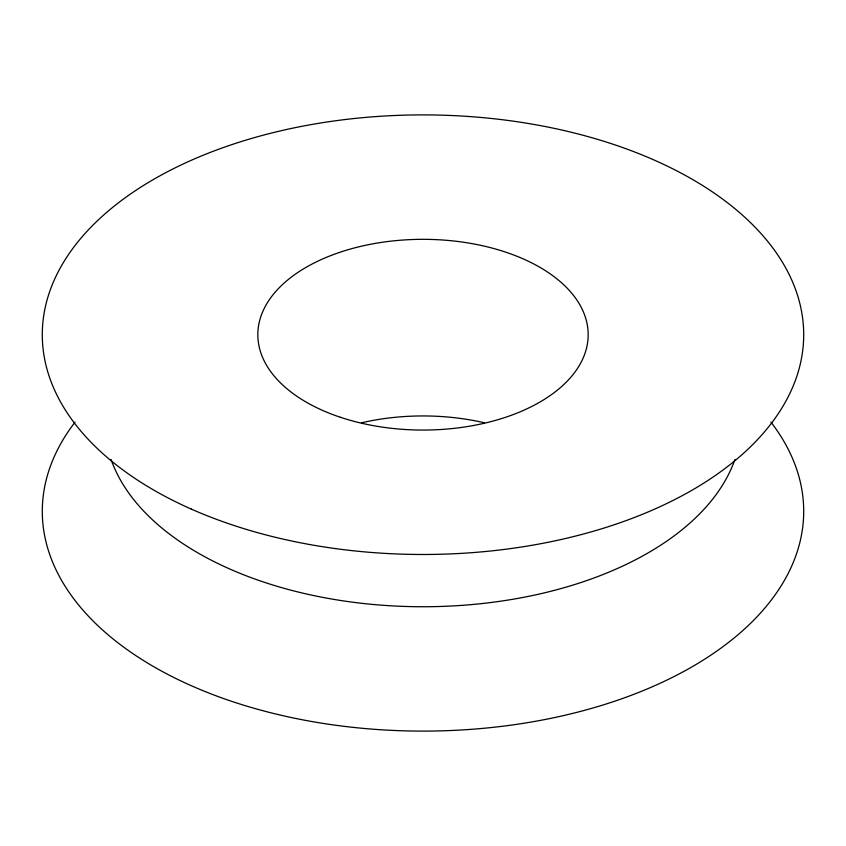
<?xml version="1.0" encoding="UTF-8"?>
<svg xmlns="http://www.w3.org/2000/svg" width="846" height="846" viewBox="0 0 846 846"><rect width="100%" height="100%" fill="white"/><g stroke="black" fill="none" stroke-linecap="round" stroke-linejoin="round"><path stroke-width="1.27" d="M770.949 422.122A380.7 219.791 0 0 1 423 731.103A380.7 219.791 0 0 1 75.051 422.122M734.931 459.473A318.255 183.741 0 0 1 423 606.741A318.255 183.741 0 0 1 111.069 459.473M361.739 422.746A165.171 95.365 0 0 1 484.261 422.746M340.409 417.279A165.171 95.365 0 0 0 588.171 334.688A165.171 95.365 0 0 0 340.409 252.108A165.171 95.365 0 0 0 340.409 417.279M191.249 509.07A380.7 219.791 0 0 0 800.443 363.378A380.7 219.791 0 0 0 277.308 131.627A380.7 219.791 0 0 0 191.249 509.07"/></g></svg>
